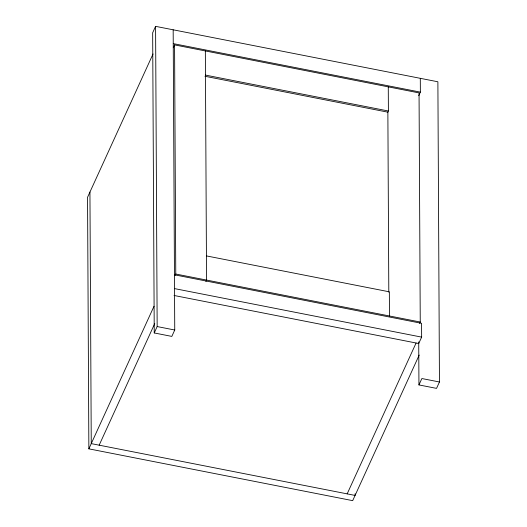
<?xml version="1.0" encoding="UTF-8"?>
<svg xmlns="http://www.w3.org/2000/svg" width="527" height="527" viewBox="0 0 527 527"><rect width="100%" height="100%" fill="white"/><g stroke="black" fill="none" stroke-linecap="round" stroke-linejoin="round"><path stroke-width="0.79" d="M418.721 341.891L418.945 384.927L436.534 388.379L439.452 381.983L437.884 81.777L155.59 26.35L152.665 32.746L154.24 332.952L171.828 336.404L174.747 330.014L173.172 29.802M153.034 53.965L87.548 197.296L88.865 448.852L352.688 500.65L419.202 355.079M173.271 47.74L174.575 44.9L419.051 92.904L420.25 322.023L419.604 323.446M88.865 448.852L154.009 306.266M175.122 275.443L175.774 274.027L174.575 44.9M99.168 445.177L154.76 323.499M154.24 332.952L157.158 326.562L155.59 26.35M205.905 281.49L206.551 280.068L205.352 50.941M387.747 112.435L388.399 111.013L388.274 86.856M418.741 95.677L420.368 92.126L420.296 78.325M347.168 493.865L416.06 343.077M174.457 274.804L421.574 323.321L421.646 337.122L418.728 343.518L174.035 295.476M418.945 384.927L421.863 378.531L439.452 381.983M173.245 43.609L420.368 92.126M205.477 75.097L388.399 111.013M204.95 76.263L387.865 112.172L388.807 292.169M206.426 255.911L389.348 291.826L389.473 315.983M175.774 274.027L420.25 322.023M174.529 288.605L421.646 337.122M157.158 326.562L174.747 330.014M355.073 493.773L355.079 495.42L91.257 443.622L89.939 192.065"/></g></svg>
